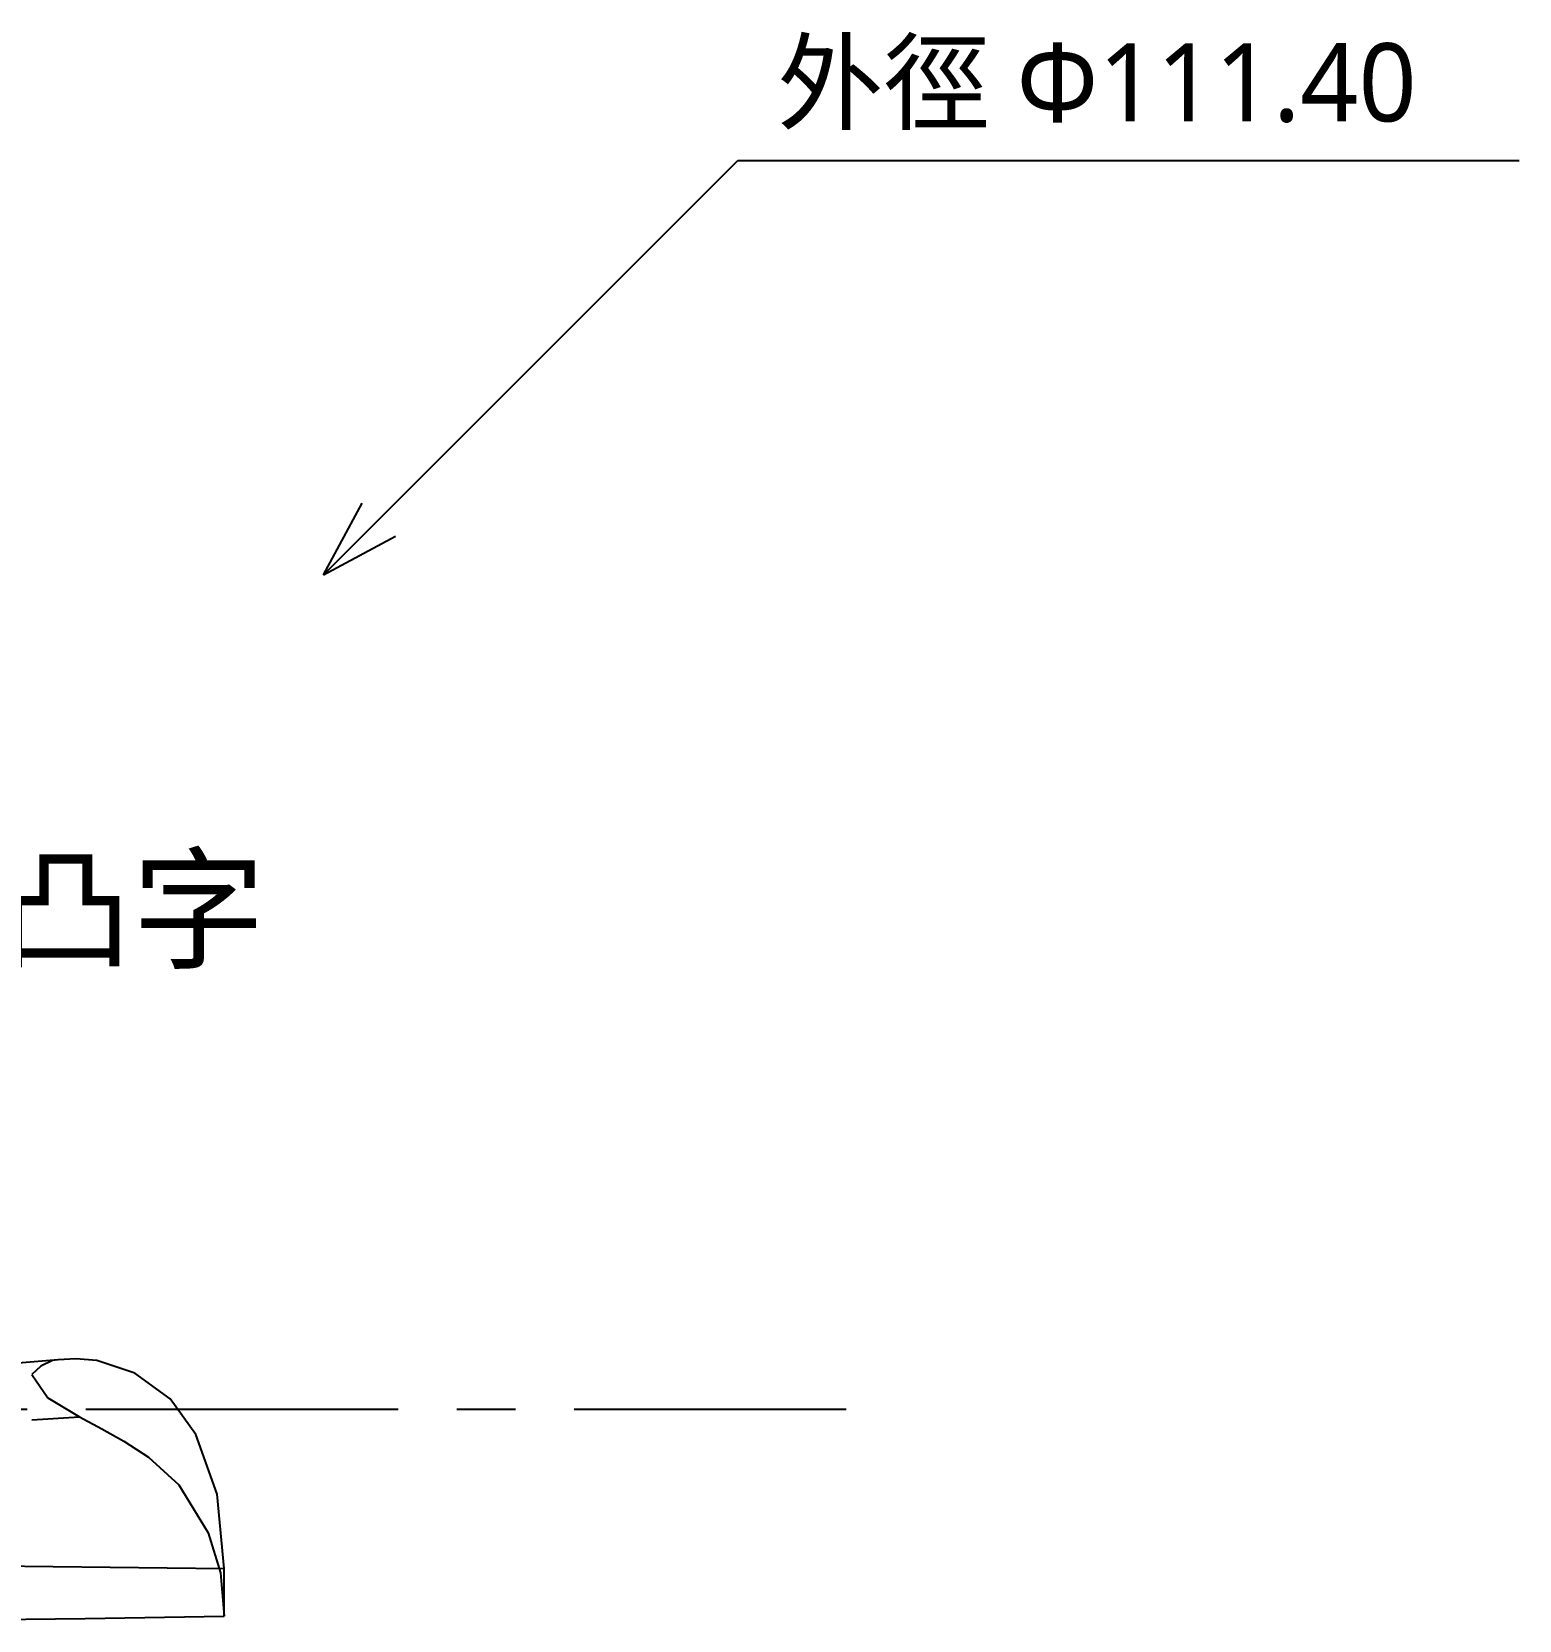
# Model space of a CAD drawing. Header units: metres. Extents: x -6 to 410, y 10 to 287.
# Drawn here: x 162.12 to 200.2, y 113.06 to 153.72 of the extents above; entities that cross this region are included whole.
import ezdxf

# ---------------------------------------------------------------- set-up
doc = ezdxf.new("R2010")
doc.units = ezdxf.units.M
doc.linetypes.add('CENTER2', pattern=[12.5, 8, -1.5, 1.5, -1.5])
doc.linetypes.add('DASHED', pattern=[4.5, 3, -1.5])
for name, color, linetype in [('DIM', 2, 'Continuous'), ('HIDDEN', 9, 'DASHED'), ('VISIBLE', 3, 'Continuous')]:
    doc.layers.add(name, color=color, linetype=linetype)
doc.styles.add('CHINESE', font='msjh.ttc')

msp = doc.modelspace()

# ---------------------------------------------------------------- linework, layer by layer
at = {"layer": 'CENTER2', "color": 3, "linetype": 'CENTER2'}
msp.add_line((113.501, 118.459), (182.965, 118.459), dxfattribs=at)
at = {"layer": 'DIM', "color": 2}
for p, q in [((169.589, 139.815), (180.195, 150.421)), ((180.195, 150.421), (200.195, 150.421)), ((169.589, 139.815), (170.579, 141.653)), ((169.589, 139.815), (171.427, 140.805))]:
    msp.add_line(p, q, dxfattribs=at)
at = {"layer": 'HIDDEN'}
for p, q in [((162.356, 119.564), (162.12, 119.351)), ((162.651, 119.706), (162.356, 119.564)), ((162.795, 119.727), (162.651, 119.706)), ((162.12, 119.351), (162.534, 118.753)), ((162.534, 118.753), (163.338, 118.268)), ((148.651, 117.272), (163.338, 118.268)), ((163.338, 118.268), (163.911, 117.958)), ((163.911, 117.958), (164.477, 117.641)), ((164.477, 117.641), (165.109, 117.234)), ((165.109, 117.234), (165.888, 116.522)), ((165.888, 116.522), (166.638, 115.296)), ((166.638, 115.296), (166.953, 114.269)), ((166.953, 114.269), (167.048, 113.159))]:
    msp.add_line(p, q, dxfattribs=at)
at = {"layer": 'VISIBLE'}
for p, q in [((162.795, 119.727), (161.67, 119.628)), ((163.247, 119.751), (162.795, 119.727)), ((163.786, 119.706), (163.247, 119.751)), ((164.759, 119.381), (163.786, 119.706)), ((165.663, 118.727), (164.759, 119.381)), ((166.323, 117.809), (165.663, 118.727)), ((166.863, 116.283), (166.323, 117.809)), ((167.048, 114.385), (166.863, 116.283)), ((160.688, 114.46), (167.048, 114.385)), ((167.048, 113.159), (167.048, 114.385)), ((167.048, 114.385), (167.048, 114.385)), ((159.931, 113.058), (163.49, 113.099)), ((163.49, 113.099), (167.048, 113.159))]:
    msp.add_line(p, q, dxfattribs=at)

# ---------------------------------------------------------------- texts
at = {"layer": 'DIM', "color": 2, "style": 'CHINESE'}
msp.add_text('外徑 Φ111.40', height=2, dxfattribs=at).set_placement((181.195, 151.421))
at = {"layer": 'DIM', "color": 3, "style": 'CHINESE'}
msp.add_text('凹下表面 0.1mm, 光面HF字樣凸字', height=2.5, dxfattribs=at).set_placement((116.644, 130))

doc.saveas('drawing.dxf')
